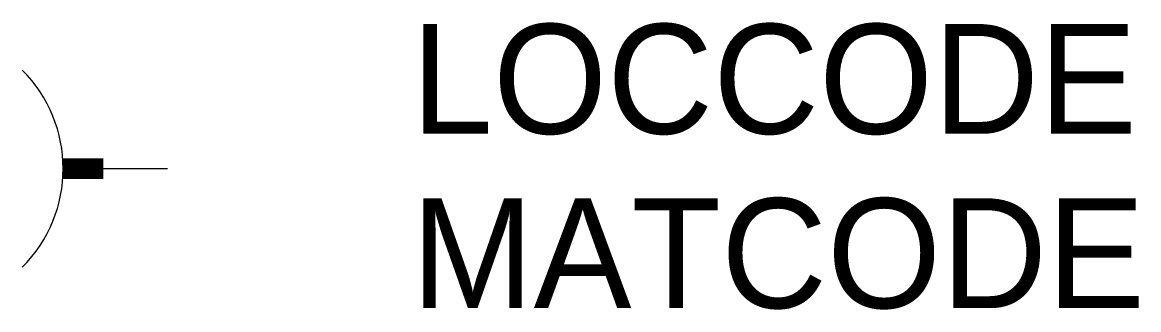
# Model space of a CAD drawing. Extents: x -4.2 to 27.9, y -4 to 4.2.
import ezdxf

# ---------------------------------------------------------------- set-up
doc = ezdxf.new("R2010")
doc.units = 0
doc.layers.get('0').update_dxf_attribs({"linetype": 'CONTINUOUS'})

msp = doc.modelspace()

# ---------------------------------------------------------------- linework, layer by layer
at = {"color": 0}
msp.add_line((-1.844, 0), (0, 0), dxfattribs=at)
at = {"color": 0, "const_width": 0.6}
msp.add_lwpolyline([(-1.844, 0), (-3, 0)], dxfattribs=at)
at = {"color": 0, "linetype": 'CONTINUOUS'}
msp.add_arc((-7, 0), 4, 315, 45, dxfattribs=at)

# ---------------------------------------------------------------- texts
for tag, p in [('LOCCODE', (7, 1)), ('MATCODE', (7, -4))]:
    msp.add_attdef(tag, p, '', height=3.15, dxfattribs=at)

doc.saveas('drawing.dxf')
